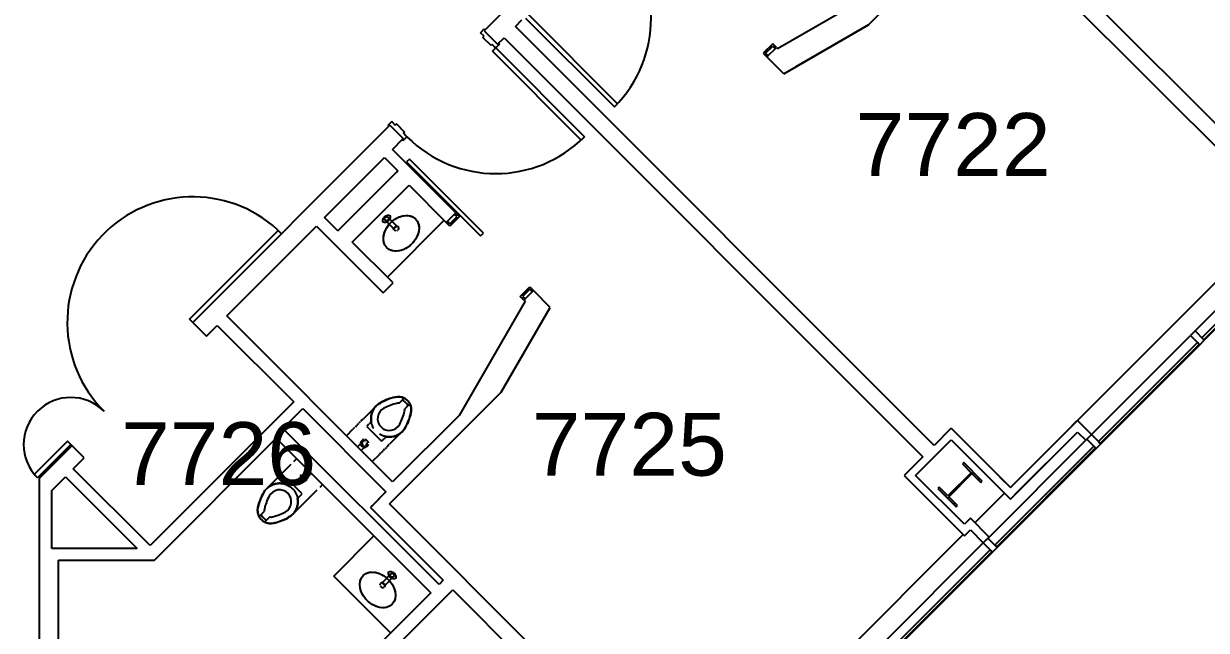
# Model space of a CAD drawing. Header units: inches. Extents: x -59 to 5673, y -29 to 4299.
# Drawn here: x 324.7 to 776.9, y 2870.3 to 3102.1 of the extents above; entities that cross this region are included whole.
import ezdxf

# ---------------------------------------------------------------- set-up
doc = ezdxf.new("R2010")
doc.units = ezdxf.units.IN
doc.header["$LTSCALE"] = 96
doc.header["$MEASUREMENT"] = 0
for name, color, linetype in [('A-ANNO-ROOM', 4, 'Continuous'), ('A-COLS', 5, 'Continuous'), ('A-DOOR', 2, 'Continuous'), ('A-FLOR-CASE', 3, 'Continuous'), ('A-FLOR-PFIX', 2, 'Continuous'), ('A-GLAZ', 2, 'Continuous'), ('A-WALL-FULL', 6, 'Continuous')]:
    doc.layers.add(name, color=color, linetype=linetype)
doc.layers.add('AE-108$0$A-WALL-PATT', color=8, linetype='Continuous', lineweight=9)
doc.styles.add('ARIAL', font='arial.ttf')
pattern_1 = [(0, (0, -1.105), (30.72, 7.68), [1.267, -21.773, 1.267, -21.773, -122.88]), (0, (0, -1.105), (30.72, 7.68), [-46.08, 1.267, -44.813, 1.267, -21.773, -53.76]), (0, (0, -1.105), (30.72, 7.68), [-115.2, 1.267, -14.093, 1.267, -37.133]), (120, (11.52, 2.735), (-22.011075, 22.7643), [1.267, -21.773, 1.267, -21.773, -122.88]), (120, (11.52, 2.735), (-22.011075, 22.7643), [-46.08, 1.267, -44.813, 1.267, -21.773, -53.76]), (120, (11.52, 2.735), (-22.011075, 22.7643), [-115.2, 1.267, -14.093, 1.267, -37.133]), (240, (15.36, 18.095), (-8.708925, -30.4443), [1.267, -21.773, 1.267, -21.773, -122.88]), (240, (15.36, 18.095), (-8.708925, -30.4443), [-46.08, 1.267, -44.813, 1.267, -21.773, -53.76]), (240, (15.36, 18.095), (-8.708925, -30.4443), [-115.2, 1.267, -14.093, 1.267, -37.133])]

msp = doc.modelspace()

# ---------------------------------------------------------------- hatches: boundary and pattern name
at = {"layer": 'AE-108$0$A-WALL-PATT', "lineweight": 9}
h = msp.add_hatch(dxfattribs=at)
h.set_pattern_fill('FP_1', color=256, style=0, pattern_type=2)
h.set_pattern_definition(pattern_1)
h.paths.add_polyline_path([(813.67, 3029.69), (814.11, 3030.13), (776.3, 3067.95), (775.86, 3067.5), (813.23, 3030.13)], flags=0)
h.paths.add_polyline_path([(762.16, 3081.2), (762.6, 3081.65), (723.18, 3121.07), (722.73, 3120.63), (762.07, 3081.29)], flags=0)
h.paths.add_polyline_path([(709.03, 3134.33), (709.48, 3134.77), (692.15, 3152.09), (691.71, 3151.65), (708.95, 3134.41)], flags=0)
h = msp.add_hatch(dxfattribs=at)
h.set_pattern_fill('FP_1', color=256, style=0, pattern_type=2)
h.set_pattern_definition(pattern_1)
h.paths.add_polyline_path([(668.91, 2936.16), (669.35, 2936.6), (668.91, 2937.04), (668.46, 2936.6)], flags=0)

# ---------------------------------------------------------------- linework, layer by layer
at = {"layer": 'A-COLS'}
for p, q in [((686.99, 2930.49), (678.11, 2921.61)), ((678.4, 2921.32), (687.28, 2930.2)), ((684.11, 2934.39), (683.6, 2933.88)), ((683.6, 2933.88), (686.99, 2930.49)), ((691.18, 2927.32), (684.11, 2934.39)), ((687.28, 2930.2), (690.67, 2926.81)), ((687.33, 2930.16), (687.84, 2930.67)), ((689.63, 2927.85), (690.14, 2928.36)), ((690.67, 2926.81), (691.18, 2927.32)), ((674.72, 2925), (674.21, 2924.49)), ((674.21, 2924.49), (681.28, 2917.42)), ((678.11, 2921.61), (674.72, 2925)), ((677.94, 2920.77), (678.44, 2921.27)), ((681.79, 2917.93), (678.4, 2921.32)), ((680.24, 2918.46), (680.75, 2918.97)), ((681.28, 2917.42), (681.79, 2917.93))]:
    msp.add_line(p, q, dxfattribs=at)
at = {"layer": 'A-DOOR'}
for p, q in [((516.61, 3104.19), (550.55, 3070.24)), ((551.79, 3071.48), (517.85, 3105.42)), ((499.38, 3098.62), (500.79, 3100.03)), ((499.38, 3098.62), (500.79, 3100.03)), ((500.75, 3097.25), (499.38, 3098.62)), ((500.75, 3097.25), (499.38, 3098.62)), ((500.79, 3100.03), (501.15, 3099.68)), ((500.79, 3100.03), (501.15, 3099.68)), ((501.15, 3099.68), (500.79, 3099.32)), ((500.79, 3099.32), (505.92, 3094.2)), ((500.31, 3096.81), (500.75, 3097.25)), ((500.31, 3096.81), (500.75, 3097.25)), ((503.4, 3093.72), (500.31, 3096.81)), ((503.4, 3093.72), (500.31, 3096.81)), ((503.84, 3094.15), (503.4, 3093.72)), ((503.84, 3094.15), (503.4, 3093.72)), ((504.79, 3093.2), (503.84, 3094.15)), ((503.84, 3094.15), (505.21, 3092.78)), ((505.21, 3092.78), (504.79, 3093.2)), ((505.21, 3092.78), (504.79, 3093.2)), ((506.63, 3094.2), (505.21, 3092.78)), ((506.63, 3094.2), (505.21, 3092.78)), ((505.85, 3094.26), (505.92, 3094.2)), ((505.92, 3094.2), (506.27, 3094.55)), ((506.27, 3094.55), (506.63, 3094.2)), ((506.27, 3094.55), (506.63, 3094.2)), ((611.1, 3094.37), (607.48, 3090.75)), ((608.36, 3090.75), (611.1, 3093.49)), ((612.51, 3092.96), (611.1, 3094.37)), ((611.1, 3093.49), (612.07, 3092.52)), ((612.07, 3092.52), (612.51, 3092.96)), ((503.97, 3091.55), (505.21, 3092.78)), ((537.92, 3057.6), (503.97, 3091.55)), ((505.21, 3092.78), (539.15, 3058.84)), ((607.48, 3090.75), (608.89, 3089.34)), ((609.33, 3089.78), (608.36, 3090.75)), ((608.89, 3089.34), (609.33, 3089.78)), ((550.55, 3070.24), (551.79, 3071.48)), ((465.44, 3064.68), (464.02, 3063.26)), ((464.02, 3063.26), (465.44, 3064.68)), ((464.02, 3063.26), (464.38, 3062.91)), ((464.38, 3062.91), (464.02, 3063.26)), ((464.38, 3062.91), (464.73, 3063.26)), ((464.73, 3063.26), (464.38, 3062.91)), ((464.73, 3063.26), (469.79, 3058.2)), ((464.73, 3063.26), (469.86, 3058.14)), ((466.81, 3063.31), (465.44, 3064.68)), ((465.44, 3064.68), (466.81, 3063.31)), ((467.25, 3063.75), (466.81, 3063.31)), ((466.81, 3063.31), (467.25, 3063.75)), ((470.34, 3060.65), (467.25, 3063.75)), ((467.25, 3063.75), (470.34, 3060.65)), ((469.86, 3058.14), (469.5, 3057.78)), ((469.5, 3057.78), (469.86, 3058.14)), ((469.5, 3057.78), (469.86, 3057.43)), ((469.86, 3057.43), (469.5, 3057.78)), ((469.79, 3058.2), (469.86, 3058.14)), ((469.86, 3058.14), (469.79, 3058.2)), ((469.86, 3057.43), (471.27, 3058.84)), ((471.27, 3058.84), (469.86, 3057.43)), ((469.9, 3060.21), (470.34, 3060.65)), ((470.34, 3060.65), (469.9, 3060.21)), ((470.85, 3059.26), (469.9, 3060.21)), ((469.9, 3060.21), (471.27, 3058.84)), ((471.27, 3058.84), (470.85, 3059.26)), ((470.85, 3059.26), (471.27, 3058.84)), ((539.15, 3058.84), (537.92, 3057.6)), ((472.18, 3050.33), (471.12, 3049.27)), ((471.12, 3049.27), (499.4, 3020.99)), ((500.46, 3022.05), (472.18, 3050.33)), ((489.48, 3029.32), (489.92, 3029.76)), ((489.92, 3029.76), (491.33, 3028.35)), ((486.3, 3026.14), (486.74, 3026.58)), ((487.71, 3024.72), (486.3, 3026.14)), ((486.74, 3026.58), (487.71, 3025.61)), ((491.33, 3028.35), (487.71, 3024.72)), ((487.71, 3025.61), (490.45, 3028.35)), ((490.45, 3028.35), (489.48, 3029.32)), ((388.14, 2989.15), (422.05, 3023.06)), ((389.38, 2987.91), (423.29, 3021.82)), ((423.29, 3021.82), (421.81, 3023.3)), ((499.4, 3020.99), (500.46, 3022.05)), ((514.58, 2997.85), (518.2, 3001.48)), ((514.58, 2997.85), (518.2, 3001.48)), ((518.2, 3000.59), (515.46, 2997.85)), ((518.2, 3001.48), (519.62, 3000.06)), ((519.18, 2999.62), (518.2, 3000.59)), ((519.62, 3000.06), (519.18, 2999.62)), ((515.99, 2996.44), (514.58, 2997.85)), ((515.46, 2997.85), (516.44, 2996.88)), ((516.44, 2996.88), (515.99, 2996.44)), ((389.38, 2987.91), (388.14, 2989.15)), ((341.47, 2942.48), (328.74, 2929.75)), ((342.71, 2941.24), (329.98, 2928.51)), ((342.71, 2941.24), (341.47, 2942.48)), ((329.98, 2928.51), (328.74, 2929.75))]:
    msp.add_line(p, q, dxfattribs=at)
for centre, radius, start, end in [((516.61, 3104.19), 48, 315, 45), ((505.21, 3092.78), 48, 225, 315), ((505.21, 3092.78), 48, 225, 315), ((389.38, 2987.91), 48, 47.4985, 225), ((342.71, 2941.24), 18, 45, 225)]:
    msp.add_arc(centre, radius, start, end, dxfattribs=at)
at = {"layer": 'A-FLOR-CASE'}
for p, q in [((485.5, 3026.93), (463.76, 3005.19)), ((443.28, 2891.02), (458.59, 2906.33)), ((465.02, 2869.28), (443.28, 2891.02))]:
    msp.add_line(p, q, dxfattribs=at)
at = {"layer": 'A-FLOR-PFIX'}
for p, q in [((466.3, 3023.65), (462.95, 3027.01)), ((463.51, 3024.1), (464.46, 3025.41)), ((464.01, 3028.07), (467.36, 3024.71)), ((464.46, 3025.41), (465.61, 3026.56)), ((465.61, 3026.56), (466.91, 3027.5)), ((466.91, 3027.5), (468.31, 3028.21)), ((468.31, 3028.21), (469.74, 3028.65)), ((469.74, 3028.65), (471.13, 3028.79)), ((471.13, 3028.79), (472.44, 3028.63)), ((472.44, 3028.63), (473.6, 3028.18)), ((473.6, 3028.18), (474.56, 3027.46)), ((474.56, 3027.46), (475.28, 3026.5)), ((475.25, 3026.56), (475.37, 3026.33)), ((475.28, 3026.5), (475.73, 3025.34)), ((475.73, 3025.34), (475.89, 3024.03)), ((462.23, 3019.88), (462.37, 3021.28)), ((462.37, 3021.28), (462.81, 3022.71)), ((462.81, 3022.71), (463.51, 3024.1)), ((466.16, 3023.76), (466.19, 3023.98)), ((466.27, 3023.38), (466.16, 3023.76)), ((466.19, 3023.98), (466.84, 3024.62)), ((466.61, 3023.04), (466.27, 3023.38)), ((467.36, 3024.71), (466.3, 3023.65)), ((467.16, 3022.9), (466.61, 3023.04)), ((466.84, 3024.62), (467.46, 3024.74)), ((467.46, 3024.74), (467.86, 3024.56)), ((467.86, 3024.56), (467.95, 3024.45)), ((475.31, 3021.21), (474.61, 3019.81)), ((475.75, 3022.64), (475.31, 3021.21)), ((475.89, 3024.03), (475.75, 3022.64)), ((462.39, 3018.58), (462.23, 3019.88)), ((462.84, 3017.42), (462.39, 3018.58)), ((463.56, 3016.46), (462.84, 3017.42)), ((464.52, 3015.74), (463.56, 3016.46)), ((471.2, 3016.41), (469.81, 3015.71)), ((472.51, 3017.36), (471.2, 3016.41)), ((473.66, 3018.51), (472.51, 3017.36)), ((474.61, 3019.81), (473.66, 3018.51)), ((464.68, 3015.65), (464.45, 3015.77)), ((465.68, 3015.29), (464.52, 3015.74)), ((466.98, 3015.13), (465.68, 3015.29)), ((468.38, 3015.27), (466.98, 3015.13)), ((469.81, 3015.71), (468.38, 3015.27)), ((461.06, 2957.24), (461.24, 2957.33)), ((461.24, 2957.33), (462.06, 2957.75)), ((462.06, 2957.75), (462.89, 2958.13)), ((462.89, 2958.13), (463.75, 2958.48)), ((463.75, 2958.48), (464.61, 2958.79)), ((464.61, 2958.79), (465.49, 2959.07)), ((465.49, 2959.07), (466.37, 2959.32)), ((466.37, 2959.32), (466.77, 2959.41)), ((466.77, 2959.41), (466.97, 2959.45)), ((466.97, 2959.45), (467.16, 2959.49)), ((467.16, 2959.49), (467.36, 2959.51)), ((467.36, 2959.51), (467.56, 2959.53)), ((467.56, 2959.53), (467.76, 2959.54)), ((467.76, 2959.54), (467.96, 2959.54)), ((467.96, 2959.54), (468.16, 2959.54)), ((468.16, 2959.54), (468.36, 2959.52)), ((468.27, 2957.02), (470.22, 2958.98)), ((468.36, 2959.52), (468.56, 2959.5)), ((468.56, 2959.5), (468.76, 2959.47)), ((468.76, 2959.47), (468.95, 2959.43)), ((468.95, 2959.43), (469.15, 2959.39)), ((469.15, 2959.39), (469.34, 2959.34)), ((469.34, 2959.34), (469.53, 2959.27)), ((469.53, 2959.27), (469.72, 2959.21)), ((469.72, 2959.21), (469.9, 2959.13)), ((469.9, 2959.13), (470.08, 2959.05)), ((470.08, 2959.05), (470.26, 2958.96)), ((470.26, 2958.96), (470.44, 2958.86)), ((470.44, 2958.86), (470.61, 2958.75)), ((470.61, 2958.75), (470.77, 2958.64)), ((470.77, 2958.64), (470.94, 2958.53)), ((470.94, 2958.53), (471.09, 2958.4)), ((471.09, 2958.4), (471.24, 2958.27)), ((471.24, 2958.27), (471.39, 2958.13)), ((471.39, 2958.13), (471.45, 2958.08)), ((471.45, 2958.08), (471.59, 2957.94)), ((471.59, 2957.94), (471.72, 2957.79)), ((471.72, 2957.79), (471.84, 2957.63)), ((471.84, 2957.63), (471.97, 2957.47)), ((471.97, 2957.47), (472.08, 2957.31)), ((472.08, 2957.31), (472.19, 2957.14)), ((454.73, 2951.26), (459.57, 2956.1)), ((457.68, 2952.64), (457.74, 2952.91)), ((457.74, 2952.91), (457.82, 2953.18)), ((457.82, 2953.18), (457.91, 2953.45)), ((457.91, 2953.45), (458, 2953.71)), ((458, 2953.71), (458.11, 2953.97)), ((458.11, 2953.97), (458.23, 2954.23)), ((458.23, 2954.23), (458.36, 2954.47)), ((458.36, 2954.47), (458.5, 2954.72)), ((458.5, 2954.72), (458.64, 2954.96)), ((458.64, 2954.96), (458.8, 2955.19)), ((458.8, 2955.19), (458.97, 2955.41)), ((458.97, 2955.41), (459.14, 2955.63)), ((459.14, 2955.63), (459.32, 2955.84)), ((459.32, 2955.84), (459.52, 2956.05)), ((459.52, 2956.05), (459.72, 2956.24)), ((459.72, 2956.24), (459.92, 2956.43)), ((459.92, 2956.43), (460.14, 2956.61)), ((460.14, 2956.61), (460.36, 2956.78)), ((460.36, 2956.78), (460.59, 2956.94)), ((460.59, 2956.94), (460.82, 2957.1)), ((460.82, 2957.1), (461.06, 2957.24)), ((472.34, 2956.86), (470.39, 2954.9)), ((472.19, 2957.14), (472.29, 2956.96)), ((472.29, 2956.96), (472.38, 2956.79)), ((472.38, 2956.79), (472.47, 2956.61)), ((472.47, 2956.61), (472.54, 2956.42)), ((472.54, 2956.42), (472.62, 2956.24)), ((472.78, 2953.4), (472.55, 2952.51)), ((472.62, 2956.24), (472.68, 2956.05)), ((472.68, 2956.05), (472.74, 2955.86)), ((472.74, 2955.86), (472.78, 2955.66)), ((472.78, 2955.66), (472.83, 2955.47)), ((472.8, 2953.48), (472.78, 2953.4)), ((472.84, 2953.68), (472.8, 2953.48)), ((472.83, 2955.47), (472.86, 2955.27)), ((472.87, 2953.87), (472.84, 2953.68)), ((472.86, 2955.27), (472.88, 2955.07)), ((472.89, 2954.07), (472.87, 2953.87)), ((472.88, 2955.07), (472.9, 2954.87)), ((472.9, 2954.27), (472.89, 2954.07)), ((472.9, 2954.87), (472.91, 2954.67)), ((472.91, 2954.47), (472.9, 2954.27)), ((472.91, 2954.67), (472.91, 2954.47)), ((451.55, 2948.08), (452.11, 2948.64)), ((452.25, 2948.79), (452.81, 2949.34)), ((452.96, 2949.49), (453.52, 2950.05)), ((453.67, 2950.2), (454.58, 2951.11)), ((456.7, 2948.99), (455.86, 2948.15)), ((457.63, 2949.92), (456.85, 2949.14)), ((457.52, 2951.25), (457.53, 2951.53)), ((457.52, 2950.97), (457.52, 2951.25)), ((457.53, 2950.69), (457.52, 2950.97)), ((457.53, 2951.53), (457.55, 2951.81)), ((457.56, 2950.42), (457.53, 2950.69)), ((457.55, 2951.81), (457.58, 2952.09)), ((457.59, 2950.14), (457.56, 2950.42)), ((457.58, 2952.09), (457.63, 2952.37)), ((457.64, 2949.86), (457.59, 2950.14)), ((457.63, 2952.37), (457.68, 2952.64)), ((457.7, 2949.59), (457.64, 2949.86)), ((457.76, 2949.32), (457.7, 2949.59)), ((457.84, 2949.05), (457.76, 2949.32)), ((457.93, 2948.78), (457.84, 2949.05)), ((458.03, 2948.52), (457.93, 2948.78)), ((458.14, 2948.26), (458.03, 2948.52)), ((458.26, 2948.01), (458.14, 2948.26)), ((470.89, 2948.23), (470.7, 2947.87)), ((471.29, 2949.06), (470.89, 2948.23)), ((471.66, 2949.9), (471.29, 2949.06)), ((471.99, 2950.76), (471.66, 2949.9)), ((472.29, 2951.63), (471.99, 2950.76)), ((472.55, 2952.51), (472.29, 2951.63)), ((448.11, 2944.64), (450.69, 2947.22)), ((450.84, 2947.37), (451.39, 2947.93)), ((455.86, 2948.15), (461.51, 2942.49)), ((458.39, 2947.76), (458.26, 2948.01)), ((458.53, 2947.52), (458.39, 2947.76)), ((458.61, 2947.41), (458.53, 2947.52)), ((461.06, 2945.07), (460.82, 2945.21)), ((461.3, 2944.93), (461.06, 2945.07)), ((461.55, 2944.81), (461.3, 2944.93)), ((461.81, 2944.7), (461.55, 2944.81)), ((462.07, 2944.59), (461.81, 2944.7)), ((462.33, 2944.5), (462.07, 2944.59)), ((462.6, 2944.42), (462.33, 2944.5)), ((462.51, 2943.48), (463.29, 2944.26)), ((462.87, 2944.35), (462.6, 2944.42)), ((463.15, 2944.29), (462.87, 2944.35)), ((463.42, 2944.24), (463.15, 2944.29)), ((463.7, 2944.2), (463.42, 2944.24)), ((463.98, 2944.17), (463.7, 2944.2)), ((464.26, 2944.16), (463.98, 2944.17)), ((464.54, 2944.15), (464.26, 2944.16)), ((464.82, 2944.16), (464.54, 2944.15)), ((469.47, 2946.2), (464.63, 2941.36)), ((465.1, 2944.18), (464.82, 2944.16)), ((465.38, 2944.2), (465.1, 2944.18)), ((465.65, 2944.24), (465.38, 2944.2)), ((465.93, 2944.29), (465.65, 2944.24)), ((466.2, 2944.36), (465.93, 2944.29)), ((466.47, 2944.43), (466.2, 2944.36)), ((466.74, 2944.51), (466.47, 2944.43)), ((467, 2944.61), (466.74, 2944.51)), ((467.26, 2944.71), (467, 2944.61)), ((467.52, 2944.83), (467.26, 2944.71)), ((467.77, 2944.95), (467.52, 2944.83)), ((468.01, 2945.09), (467.77, 2944.95)), ((468.25, 2945.23), (468.01, 2945.09)), ((468.49, 2945.38), (468.25, 2945.23)), ((468.71, 2945.55), (468.49, 2945.38)), ((468.94, 2945.72), (468.71, 2945.55)), ((469.15, 2945.9), (468.94, 2945.72)), ((469.36, 2946.09), (469.15, 2945.9)), ((469.55, 2946.29), (469.36, 2946.09)), ((469.74, 2946.49), (469.55, 2946.29)), ((469.93, 2946.71), (469.74, 2946.49)), ((470.1, 2946.93), (469.93, 2946.71)), ((470.26, 2947.15), (470.1, 2946.93)), ((470.42, 2947.39), (470.26, 2947.15)), ((470.57, 2947.62), (470.42, 2947.39)), ((470.7, 2947.87), (470.57, 2947.62)), ((452.36, 2940.4), (453.53, 2941.58)), ((453.77, 2938.99), (454.94, 2940.16)), ((461.51, 2942.49), (462.36, 2943.33)), ((462.71, 2939.44), (462.15, 2938.88)), ((463.42, 2940.15), (462.86, 2939.59)), ((464.48, 2941.21), (463.56, 2940.3)), ((428, 2934.79), (429.06, 2935.85)), ((460.59, 2937.32), (458.01, 2934.75)), ((461.29, 2938.03), (460.74, 2937.47)), ((462, 2938.73), (461.44, 2938.18)), ((417.61, 2924.39), (426.95, 2933.73)), ((433.31, 2931.61), (432.24, 2930.54)), ((434.72, 2930.19), (433.65, 2929.13)), ((419.06, 2925.51), (419.31, 2925.64)), ((419.31, 2925.64), (419.56, 2925.77)), ((419.56, 2925.77), (419.81, 2925.88)), ((419.81, 2925.88), (420.07, 2925.99)), ((420.07, 2925.99), (420.34, 2926.08)), ((420.34, 2926.08), (420.61, 2926.17)), ((420.61, 2926.17), (420.88, 2926.24)), ((420.88, 2926.24), (421.15, 2926.3)), ((421.15, 2926.3), (421.42, 2926.35)), ((421.42, 2926.35), (421.7, 2926.39)), ((421.7, 2926.39), (421.98, 2926.42)), ((421.98, 2926.42), (422.26, 2926.44)), ((422.26, 2926.44), (422.54, 2926.44)), ((422.54, 2926.44), (422.82, 2926.44)), ((422.82, 2926.44), (423.1, 2926.42)), ((423.1, 2926.42), (423.38, 2926.4)), ((423.38, 2926.4), (423.65, 2926.36)), ((423.65, 2926.36), (423.93, 2926.31)), ((425.56, 2928.11), (423.79, 2926.33)), ((423.93, 2926.31), (424.2, 2926.25)), ((424.2, 2926.25), (424.47, 2926.18)), ((424.47, 2926.18), (424.74, 2926.09)), ((424.74, 2926.09), (425.01, 2926)), ((425.01, 2926), (425.27, 2925.9)), ((425.27, 2925.9), (425.52, 2925.78)), ((425.52, 2925.78), (425.77, 2925.66)), ((431.22, 2922.45), (425.56, 2928.11)), ((425.77, 2925.66), (426.02, 2925.53)), ((438.96, 2925.95), (437.9, 2924.89)), ((415.42, 2920.69), (415.79, 2921.54)), ((415.79, 2921.54), (416.19, 2922.36)), ((416.19, 2922.36), (416.38, 2922.73)), ((416.38, 2922.73), (416.51, 2922.97)), ((416.51, 2922.97), (416.66, 2923.21)), ((416.66, 2923.21), (416.81, 2923.44)), ((416.81, 2923.44), (416.98, 2923.67)), ((416.98, 2923.67), (417.15, 2923.89)), ((417.15, 2923.89), (417.33, 2924.1)), ((417.33, 2924.1), (417.52, 2924.31)), ((417.52, 2924.31), (417.72, 2924.5)), ((417.72, 2924.5), (417.93, 2924.69)), ((417.93, 2924.69), (418.14, 2924.87)), ((418.14, 2924.87), (418.36, 2925.05)), ((418.36, 2925.05), (418.59, 2925.21)), ((418.59, 2925.21), (418.82, 2925.36)), ((418.82, 2925.36), (419.06, 2925.51)), ((426.02, 2925.53), (426.26, 2925.38)), ((426.26, 2925.38), (426.49, 2925.23)), ((426.49, 2925.23), (426.72, 2925.07)), ((426.72, 2925.07), (426.94, 2924.9)), ((426.94, 2924.9), (427.16, 2924.72)), ((427.16, 2924.72), (427.37, 2924.53)), ((427.37, 2924.53), (427.51, 2924.39)), ((436.84, 2923.83), (427.51, 2914.49)), ((427.56, 2924.34), (427.7, 2924.19)), ((427.7, 2924.19), (427.89, 2923.98)), ((427.89, 2923.98), (428.06, 2923.77)), ((428.06, 2923.77), (428.23, 2923.54)), ((428.23, 2923.54), (428.39, 2923.31)), ((428.39, 2923.31), (428.54, 2923.07)), ((428.54, 2923.07), (428.68, 2922.83)), ((428.68, 2922.83), (428.81, 2922.59)), ((428.81, 2922.59), (428.93, 2922.33)), ((428.93, 2922.33), (429.04, 2922.08)), ((429.04, 2922.08), (429.14, 2921.81)), ((429.14, 2921.81), (429.23, 2921.55)), ((429.23, 2921.55), (429.31, 2921.28)), ((429.31, 2921.28), (429.38, 2921.01)), ((429.45, 2920.68), (431.22, 2922.45)), ((414.19, 2916.52), (414.21, 2916.72)), ((414.21, 2916.72), (414.24, 2916.92)), ((414.24, 2916.92), (414.28, 2917.12)), ((414.28, 2917.12), (414.3, 2917.19)), ((414.3, 2917.19), (414.53, 2918.08)), ((414.53, 2918.08), (414.79, 2918.97)), ((414.79, 2918.97), (415.09, 2919.84)), ((415.09, 2919.84), (415.42, 2920.69)), ((428.96, 2916.62), (428.85, 2916.37)), ((429.07, 2916.88), (428.96, 2916.62)), ((429.17, 2917.14), (429.07, 2916.88)), ((429.26, 2917.41), (429.17, 2917.14)), ((429.33, 2917.68), (429.26, 2917.41)), ((429.4, 2917.95), (429.33, 2917.68)), ((429.38, 2921.01), (429.44, 2920.73)), ((429.45, 2918.23), (429.4, 2917.95)), ((429.44, 2920.73), (429.48, 2920.46)), ((429.49, 2918.5), (429.45, 2918.23)), ((429.48, 2920.46), (429.52, 2920.18)), ((429.53, 2918.78), (429.49, 2918.5)), ((429.52, 2920.18), (429.54, 2919.9)), ((429.55, 2919.06), (429.53, 2918.78)), ((429.54, 2919.9), (429.56, 2919.62)), ((429.56, 2919.34), (429.55, 2919.06)), ((429.56, 2919.62), (429.56, 2919.34)), ((414.17, 2916.32), (414.19, 2916.52)), ((414.17, 2916.12), (414.17, 2916.32)), ((414.17, 2915.92), (414.17, 2916.12)), ((414.18, 2915.72), (414.17, 2915.92)), ((414.19, 2915.52), (414.18, 2915.72)), ((414.22, 2915.33), (414.19, 2915.52)), ((414.25, 2915.13), (414.22, 2915.33)), ((414.29, 2914.93), (414.25, 2915.13)), ((414.34, 2914.74), (414.29, 2914.93)), ((414.4, 2914.55), (414.34, 2914.74)), ((414.46, 2914.36), (414.4, 2914.55)), ((414.53, 2914.17), (414.46, 2914.36)), ((414.61, 2913.99), (414.53, 2914.17)), ((414.7, 2913.81), (414.61, 2913.99)), ((414.79, 2913.63), (414.7, 2913.81)), ((414.73, 2913.74), (416.69, 2915.7)), ((414.89, 2913.46), (414.79, 2913.63)), ((415, 2913.29), (414.89, 2913.46)), ((415.11, 2913.12), (415, 2913.29)), ((415.23, 2912.96), (415.11, 2913.12)), ((415.36, 2912.81), (415.23, 2912.96)), ((415.49, 2912.66), (415.36, 2912.81)), ((415.63, 2912.52), (415.49, 2912.66)), ((415.69, 2912.46), (415.63, 2912.52)), ((415.83, 2912.32), (415.69, 2912.46)), ((415.98, 2912.19), (415.83, 2912.32)), ((416.14, 2912.07), (415.98, 2912.19)), ((416.3, 2911.95), (416.14, 2912.07)), ((418.81, 2913.58), (416.85, 2911.62)), ((423.33, 2912.12), (422.47, 2911.8)), ((424.18, 2912.46), (423.33, 2912.12)), ((425.02, 2912.85), (424.18, 2912.46)), ((425.84, 2913.26), (425.02, 2912.85)), ((426.01, 2913.36), (425.84, 2913.26)), ((426.25, 2913.5), (426.01, 2913.36)), ((426.49, 2913.65), (426.25, 2913.5)), ((426.72, 2913.81), (426.49, 2913.65)), ((426.94, 2913.98), (426.72, 2913.81)), ((427.15, 2914.16), (426.94, 2913.98)), ((427.36, 2914.35), (427.15, 2914.16)), ((427.56, 2914.55), (427.36, 2914.35)), ((427.75, 2914.75), (427.56, 2914.55)), ((427.94, 2914.96), (427.75, 2914.75)), ((428.11, 2915.18), (427.94, 2914.96)), ((428.28, 2915.41), (428.11, 2915.18)), ((428.43, 2915.64), (428.28, 2915.41)), ((428.58, 2915.88), (428.43, 2915.64)), ((428.72, 2916.12), (428.58, 2915.88)), ((428.85, 2916.37), (428.72, 2916.12)), ((416.47, 2911.84), (416.3, 2911.95)), ((416.64, 2911.74), (416.47, 2911.84)), ((416.81, 2911.64), (416.64, 2911.74)), ((416.99, 2911.55), (416.81, 2911.64)), ((417.17, 2911.46), (416.99, 2911.55)), ((417.36, 2911.39), (417.17, 2911.46)), ((417.55, 2911.32), (417.36, 2911.39)), ((417.74, 2911.26), (417.55, 2911.32)), ((417.93, 2911.21), (417.74, 2911.26)), ((418.12, 2911.16), (417.93, 2911.21)), ((418.32, 2911.12), (418.12, 2911.16)), ((418.52, 2911.09), (418.32, 2911.12)), ((418.72, 2911.07), (418.52, 2911.09)), ((418.92, 2911.06), (418.72, 2911.07)), ((419.12, 2911.05), (418.92, 2911.06)), ((419.32, 2911.05), (419.12, 2911.05)), ((419.52, 2911.06), (419.32, 2911.05)), ((419.72, 2911.08), (419.52, 2911.06)), ((419.91, 2911.11), (419.72, 2911.08)), ((420.11, 2911.14), (419.91, 2911.11)), ((420.31, 2911.18), (420.11, 2911.14)), ((420.7, 2911.28), (420.31, 2911.18)), ((421.59, 2911.52), (420.7, 2911.28)), ((422.47, 2911.8), (421.59, 2911.52)), ((453.38, 2889.1), (453.82, 2890.26)), ((453.74, 2890.09), (453.86, 2890.32)), ((453.82, 2890.26), (454.54, 2891.22)), ((454.54, 2891.22), (455.51, 2891.94)), ((455.51, 2891.94), (456.66, 2892.39)), ((456.66, 2892.39), (457.97, 2892.55)), ((457.97, 2892.55), (459.37, 2892.4)), ((459.37, 2892.4), (460.8, 2891.97)), ((460.8, 2891.97), (462.19, 2891.26)), ((461.74, 2888.47), (465.1, 2891.83)), ((462.19, 2891.26), (463.49, 2890.31)), ((466.16, 2890.77), (462.8, 2887.41)), ((463.49, 2890.31), (464.64, 2889.16)), ((453.22, 2887.79), (453.38, 2889.1)), ((453.36, 2886.39), (453.22, 2887.79)), ((453.79, 2884.97), (453.36, 2886.39)), ((454.5, 2883.57), (453.79, 2884.97)), ((460.99, 2887.62), (461.13, 2888.16)), ((461.13, 2888.16), (461.47, 2888.5)), ((461.47, 2888.5), (461.85, 2888.62)), ((462.8, 2887.41), (461.74, 2888.47)), ((461.85, 2888.62), (462.06, 2888.59)), ((462.06, 2888.59), (462.71, 2887.94)), ((462.65, 2886.92), (462.53, 2886.82)), ((462.83, 2887.32), (462.65, 2886.92)), ((462.71, 2887.94), (462.83, 2887.32)), ((464.64, 2889.16), (465.59, 2887.86)), ((465.59, 2887.86), (466.3, 2886.47)), ((466.3, 2886.47), (466.73, 2885.04)), ((466.73, 2885.04), (466.87, 2883.64)), ((455.45, 2882.27), (454.5, 2883.57)), ((456.6, 2881.12), (455.45, 2882.27)), ((457.9, 2880.17), (456.6, 2881.12)), ((466.27, 2881.18), (465.55, 2880.22)), ((466.72, 2882.34), (466.27, 2881.18)), ((466.87, 2883.64), (466.72, 2882.34)), ((459.3, 2879.46), (457.9, 2880.17)), ((460.72, 2879.03), (459.3, 2879.46)), ((462.12, 2878.89), (460.72, 2879.03)), ((463.43, 2879.05), (462.12, 2878.89)), ((464.59, 2879.5), (463.43, 2879.05)), ((464.65, 2879.53), (464.42, 2879.41)), ((465.55, 2880.22), (464.59, 2879.5))]:
    msp.add_line(p, q, dxfattribs=at)
for centre in [(463.48, 3027.54), (465.63, 2891.3)]:
    msp.add_circle(centre, 0.75, dxfattribs=at)
for centre, radius, start, end in [((467.11, 3023.9), 1, 287.4389, 305.9999), ((467.11, 3023.9), 1, 316.4853, 27), ((464.52, 2951.15), 7, 117.9647, 190.1501), ((472.02, 2937.02), 23, 103.1995, 117.9647), ((467.91, 2954.54), 5, 62.4576, 103.1995), ((467.91, 2954.54), 5, 84.4426, 88.6497), ((467.91, 2954.54), 5, 69.4372, 75.0381), ((467.91, 2954.54), 4, 45, 67.2225), ((467.91, 2954.54), 5, 45, 62.5685), ((467.91, 2954.54), 4, 22.7775, 45), ((467.91, 2954.54), 5, 27.4315, 45), ((464.52, 2951.15), 7, 162.59, 168.9346), ((464.52, 2951.15), 7, 147.7122, 153.6438), ((464.52, 2951.15), 7, 133.2555, 137.7864), ((464.52, 2951.15), 4.5, 117.9647, 225), ((461.34, 2956.46), 0.5, 135, 155), ((472.02, 2937.02), 20.5, 103.1995, 117.9647), ((467.91, 2954.54), 2.5, 81.8699, 103.1995), ((450.39, 2958.65), 20.5, 332.0353, 346.8005), ((467.91, 2954.54), 2.5, 346.8005, 8.1301), ((450.39, 2958.65), 23, 332.0353, 346.8005), ((467.91, 2954.54), 5, 346.8005, 27.5424), ((467.91, 2954.54), 5, 14.9619, 20.5628), ((467.91, 2954.54), 5, 1.3503, 5.5574), ((464.52, 2951.15), 7, 177.7688, 184.0365), ((464.52, 2951.15), 4.5, 225, 332.0353), ((464.52, 2951.15), 7, 259.8499, 332.0353), ((464.52, 2951.15), 7, 265.9635, 272.5291), ((464.52, 2951.15), 7, 281.0654, 287.41), ((464.52, 2951.15), 7, 296.3562, 302.2878), ((464.52, 2951.15), 7, 312.2136, 316.7445), ((455.03, 2941.66), 1.5, 135, 315), ((455.03, 2941.66), 1.5, 99.2986, 135), ((455.03, 2941.66), 0.996, 135, 22.3114), ((455.03, 2941.66), 0.996, 67.6886, 135), ((455.03, 2941.66), 1.5, 4.9625, 85.0375), ((455.03, 2941.66), 1.5, 315, 350.3367), ((432.05, 2928.94), 1.5, 17.1161, 72.8839), ((422.56, 2919.44), 7, 79.8499, 152.0353), ((422.56, 2919.44), 7, 116.3562, 122.2878), ((422.56, 2919.44), 7, 101.0654, 107.41), ((422.56, 2919.44), 7, 85.9635, 92.5291), ((432.05, 2928.94), 1.5, 143.8278, 306.2655), ((432.05, 2928.93), 0.996, 148.5174, 301.5753), ((436.69, 2911.94), 23, 152.0353, 166.8005), ((436.69, 2911.94), 20.5, 152.0353, 166.8005), ((422.56, 2919.44), 7, 132.2136, 136.7445), ((422.56, 2919.44), 4.5, 45, 152.0353), ((422.56, 2919.44), 4.5, 297.9647, 45), ((419.17, 2916.05), 5, 166.8005, 207.5424), ((419.17, 2916.05), 2.5, 166.8005, 188.1301), ((422.56, 2919.44), 7, 297.9647, 10.1501), ((422.56, 2919.44), 7, 342.59, 348.9346), ((422.56, 2919.44), 7, 357.4709, 4.0365), ((419.17, 2916.05), 5, 181.3503, 185.5574), ((419.17, 2916.05), 5, 194.9619, 200.5628), ((419.17, 2916.05), 5, 207.4315, 225), ((419.17, 2916.05), 4, 202.7775, 225), ((419.17, 2916.05), 5, 225, 242.5685), ((419.17, 2916.05), 4, 225, 247.2225), ((419.17, 2916.05), 2.5, 261.8699, 283.1995), ((415.06, 2933.58), 20.5, 283.1995, 297.9647), ((415.06, 2933.58), 23, 283.1995, 297.9647), ((425.74, 2914.14), 0.5, 315, 335), ((422.56, 2919.44), 7, 313.2555, 317.7864), ((422.56, 2919.44), 7, 327.7122, 333.6438), ((419.17, 2916.05), 5, 242.4576, 283.1995), ((419.17, 2916.05), 5, 249.4372, 255.0381), ((419.17, 2916.05), 5, 264.4426, 268.6497), ((461.99, 2887.66), 1, 197.4389, 215.9999), ((461.99, 2887.66), 1, 226.4853, 297)]:
    msp.add_arc(centre, radius, start, end, dxfattribs=at)
for centre, major_axis in [((463.44, 3027.52), (-1.24, -1.24)), ((465.61, 2891.34), (-1.24, 1.24))]:
    msp.add_ellipse(centre, major_axis=major_axis, ratio=0.571429, dxfattribs=at)
for points, knots in [([(464.13, 3024.99), (464.21, 3025.1), (464.41, 3025.35), (464.62, 3025.59), (464.76, 3025.73)], [1.4001113, 1.4001113, 1.4001113, 1.4001113, 1.4499658, 1.523624, 1.523624, 1.523624, 1.523624]), ([(465.28, 3026.26), (465.43, 3026.39), (465.67, 3026.61), (465.92, 3026.81), (466.03, 3026.89)], [1.6179686, 1.6179686, 1.6179686, 1.6179686, 1.6916268, 1.7414813, 1.7414813, 1.7414813, 1.7414813]), ([(466.61, 3027.31), (466.82, 3027.45), (467.11, 3027.63), (467.4, 3027.78), (467.47, 3027.82)], [1.8333632, 1.8333632, 1.8333632, 1.8333632, 1.9332878, 1.963065, 1.963065, 1.963065, 1.963065]), ([(468.04, 3028.1), (468.33, 3028.22), (468.66, 3028.35), (468.98, 3028.45), (469.01, 3028.46)], [2.0479389, 2.0479389, 2.0479389, 2.0479389, 2.1749488, 2.1886374, 2.1886374, 2.1886374, 2.1886374]), ([(469.53, 3028.59), (469.88, 3028.68), (470.23, 3028.73), (470.57, 3028.76), (470.57, 3028.76)], [2.2632696, 2.2632696, 2.2632696, 2.2632696, 2.4166097, 2.4167919, 2.4167919, 2.4167919, 2.4167919]), ([(470.99, 3028.78), (471.38, 3028.79), (471.82, 3028.74), (472.26, 3028.67), (472.33, 3028.66)], [2.480488, 2.480488, 2.480488, 2.480488, 2.6582707, 2.6927937, 2.6927937, 2.6927937, 2.6927937]), ([(472.36, 3028.64), (472.76, 3028.56), (473.18, 3028.43), (473.52, 3028.22), (473.55, 3028.2)], [2.6999308, 2.6999308, 2.6999308, 2.6999308, 2.8999317, 2.9171932, 2.9171932, 2.9171932, 2.9171932]), ([(475.31, 3026.45), (475.32, 3026.42), (475.51, 3026.06), (475.66, 3025.66), (475.75, 3025.26)], [3.3659921, 3.3659921, 3.3659921, 3.3659921, 3.3832536, 3.5832545, 3.5832545, 3.5832545, 3.5832545]), ([(475.75, 3025.22), (475.77, 3025.15), (475.85, 3024.73), (475.89, 3024.28), (475.88, 3023.89)], [3.5903916, 3.5903916, 3.5903916, 3.5903916, 3.6249146, 3.8026973, 3.8026973, 3.8026973, 3.8026973]), ([(462.26, 3020.45), (462.26, 3020.45), (462.29, 3020.79), (462.34, 3021.14), (462.42, 3021.49)], [0.7248008, 0.7248008, 0.7248008, 0.7248008, 0.7249829, 0.878323, 0.878323, 0.878323, 0.878323]), ([(462.56, 3022.01), (462.57, 3022.04), (462.67, 3022.36), (462.79, 3022.68), (462.92, 3022.97)], [0.9529552, 0.9529552, 0.9529552, 0.9529552, 0.9666439, 1.0936537, 1.0936537, 1.0936537, 1.0936537]), ([(463.2, 3023.55), (463.24, 3023.62), (463.39, 3023.91), (463.57, 3024.19), (463.71, 3024.41)], [1.1785276, 1.1785276, 1.1785276, 1.1785276, 1.2083049, 1.3082295, 1.3082295, 1.3082295, 1.3082295]), ([(475.56, 3021.91), (475.55, 3021.88), (475.45, 3021.56), (475.32, 3021.23), (475.2, 3020.94)], [4.0945479, 4.0945479, 4.0945479, 4.0945479, 4.1082365, 4.2352464, 4.2352464, 4.2352464, 4.2352464]), ([(475.86, 3023.47), (475.86, 3023.47), (475.83, 3023.13), (475.78, 3022.78), (475.7, 3022.43)], [3.8663935, 3.8663935, 3.8663935, 3.8663935, 3.8665756, 4.0199157, 4.0199157, 4.0199157, 4.0199157]), ([(462.36, 3018.7), (462.35, 3018.77), (462.27, 3019.19), (462.23, 3019.64), (462.24, 3020.03)], [0.448799, 0.448799, 0.448799, 0.448799, 0.4833219, 0.6611047, 0.6611047, 0.6611047, 0.6611047]), ([(462.81, 3017.46), (462.8, 3017.49), (462.61, 3017.86), (462.46, 3018.26), (462.37, 3018.66)], [0.2243995, 0.2243995, 0.2243995, 0.2243995, 0.241661, 0.4416618, 0.4416618, 0.4416618, 0.4416618]), ([(471.51, 3016.61), (471.29, 3016.47), (471.01, 3016.29), (470.72, 3016.13), (470.65, 3016.1)], [4.9749558, 4.9749558, 4.9749558, 4.9749558, 5.0748804, 5.1046577, 5.1046577, 5.1046577, 5.1046577]), ([(472.83, 3017.66), (472.69, 3017.52), (472.45, 3017.31), (472.2, 3017.11), (472.09, 3017.03)], [4.7595613, 4.7595613, 4.7595613, 4.7595613, 4.8332195, 4.883074, 4.883074, 4.883074, 4.883074]), ([(473.99, 3018.93), (473.91, 3018.82), (473.71, 3018.57), (473.49, 3018.33), (473.36, 3018.18)], [4.541704, 4.541704, 4.541704, 4.541704, 4.5915585, 4.6652167, 4.6652167, 4.6652167, 4.6652167]), ([(474.92, 3020.37), (474.88, 3020.3), (474.73, 3020.01), (474.55, 3019.72), (474.41, 3019.51)], [4.3201203, 4.3201203, 4.3201203, 4.3201203, 4.3498975, 4.4498221, 4.4498221, 4.4498221, 4.4498221]), ([(465.76, 3015.27), (465.36, 3015.36), (464.94, 3015.49), (464.6, 3015.7), (464.57, 3015.72)], [5.8415235, 5.8415235, 5.8415235, 5.8415235, 6.0415243, 6.0587858, 6.0587858, 6.0587858, 6.0587858]), ([(467.13, 3015.14), (466.74, 3015.13), (466.3, 3015.18), (465.86, 3015.24), (465.79, 3015.26)], [5.6220806, 5.6220806, 5.6220806, 5.6220806, 5.7998634, 5.8343864, 5.8343864, 5.8343864, 5.8343864]), ([(468.59, 3015.32), (468.24, 3015.24), (467.89, 3015.18), (467.55, 3015.16), (467.55, 3015.16)], [5.4048623, 5.4048623, 5.4048623, 5.4048623, 5.5582024, 5.5583845, 5.5583845, 5.5583845, 5.5583845]), ([(470.07, 3015.82), (469.78, 3015.69), (469.46, 3015.57), (469.14, 3015.47), (469.11, 3015.46)], [5.1895316, 5.1895316, 5.1895316, 5.1895316, 5.3165414, 5.3302301, 5.3302301, 5.3302301, 5.3302301]), ([(453.36, 2889.02), (453.45, 2889.42), (453.57, 2889.84), (453.79, 2890.18), (453.81, 2890.21)], [5.8415235, 5.8415235, 5.8415235, 5.8415235, 6.0415243, 6.0587858, 6.0587858, 6.0587858, 6.0587858]), ([(455.55, 2891.96), (455.58, 2891.98), (455.95, 2892.17), (456.35, 2892.31), (456.74, 2892.4)], [0.2243995, 0.2243995, 0.2243995, 0.2243995, 0.241661, 0.4416618, 0.4416618, 0.4416618, 0.4416618]), ([(456.79, 2892.41), (456.85, 2892.43), (457.28, 2892.51), (457.73, 2892.55), (458.12, 2892.54)], [0.448799, 0.448799, 0.448799, 0.448799, 0.4833219, 0.6611047, 0.6611047, 0.6611047, 0.6611047]), ([(458.54, 2892.52), (458.54, 2892.52), (458.88, 2892.49), (459.23, 2892.44), (459.58, 2892.35)], [0.7248008, 0.7248008, 0.7248008, 0.7248008, 0.7249829, 0.878323, 0.878323, 0.878323, 0.878323]), ([(460.09, 2892.22), (460.12, 2892.21), (460.45, 2892.11), (460.77, 2891.98), (461.06, 2891.86)], [0.9529552, 0.9529552, 0.9529552, 0.9529552, 0.9666439, 1.0936537, 1.0936537, 1.0936537, 1.0936537]), ([(461.64, 2891.58), (461.71, 2891.54), (462, 2891.38), (462.28, 2891.21), (462.5, 2891.07)], [1.1785276, 1.1785276, 1.1785276, 1.1785276, 1.2083049, 1.3082295, 1.3082295, 1.3082295, 1.3082295]), ([(463.08, 2890.65), (463.18, 2890.57), (463.44, 2890.37), (463.68, 2890.15), (463.82, 2890.02)], [1.4001113, 1.4001113, 1.4001113, 1.4001113, 1.4499658, 1.523624, 1.523624, 1.523624, 1.523624]), ([(464.35, 2889.49), (464.48, 2889.35), (464.7, 2889.11), (464.9, 2888.85), (464.98, 2888.75)], [1.6179686, 1.6179686, 1.6179686, 1.6179686, 1.6916268, 1.7414813, 1.7414813, 1.7414813, 1.7414813]), ([(453.22, 2887.65), (453.22, 2888.04), (453.26, 2888.48), (453.33, 2888.91), (453.34, 2888.98)], [5.6220806, 5.6220806, 5.6220806, 5.6220806, 5.7998634, 5.8343864, 5.8343864, 5.8343864, 5.8343864]), ([(453.41, 2886.18), (453.33, 2886.54), (453.27, 2886.89), (453.25, 2887.23), (453.25, 2887.23)], [5.4048623, 5.4048623, 5.4048623, 5.4048623, 5.5582024, 5.5583845, 5.5583845, 5.5583845, 5.5583845]), ([(453.91, 2884.7), (453.78, 2884.99), (453.66, 2885.32), (453.56, 2885.64), (453.55, 2885.67)], [5.1895316, 5.1895316, 5.1895316, 5.1895316, 5.3165414, 5.3302301, 5.3302301, 5.3302301, 5.3302301]), ([(465.4, 2888.17), (465.54, 2887.95), (465.71, 2887.67), (465.87, 2887.38), (465.91, 2887.31)], [1.8333632, 1.8333632, 1.8333632, 1.8333632, 1.9332878, 1.963065, 1.963065, 1.963065, 1.963065]), ([(466.18, 2886.73), (466.31, 2886.44), (466.43, 2886.12), (466.54, 2885.8), (466.54, 2885.76)], [2.0479389, 2.0479389, 2.0479389, 2.0479389, 2.1749488, 2.1886374, 2.1886374, 2.1886374, 2.1886374]), ([(466.68, 2885.25), (466.76, 2884.9), (466.82, 2884.55), (466.85, 2884.21), (466.85, 2884.21)], [2.2632696, 2.2632696, 2.2632696, 2.2632696, 2.4166097, 2.4167919, 2.4167919, 2.4167919, 2.4167919]), ([(454.7, 2883.27), (454.55, 2883.48), (454.38, 2883.77), (454.22, 2884.06), (454.19, 2884.13)], [4.9749558, 4.9749558, 4.9749558, 4.9749558, 5.0748804, 5.1046577, 5.1046577, 5.1046577, 5.1046577]), ([(455.74, 2881.94), (455.61, 2882.08), (455.4, 2882.33), (455.19, 2882.58), (455.11, 2882.68)], [4.7595613, 4.7595613, 4.7595613, 4.7595613, 4.8332195, 4.883074, 4.883074, 4.883074, 4.883074]), ([(457.01, 2880.79), (456.91, 2880.87), (456.66, 2881.07), (456.41, 2881.28), (456.27, 2881.42)], [4.541704, 4.541704, 4.541704, 4.541704, 4.5915585, 4.6652167, 4.6652167, 4.6652167, 4.6652167]), ([(466.73, 2882.41), (466.64, 2882.02), (466.52, 2881.6), (466.3, 2881.25), (466.29, 2881.23)], [2.6999308, 2.6999308, 2.6999308, 2.6999308, 2.8999317, 2.9171932, 2.9171932, 2.9171932, 2.9171932]), ([(466.87, 2883.79), (466.88, 2883.4), (466.83, 2882.96), (466.76, 2882.52), (466.75, 2882.45)], [2.480488, 2.480488, 2.480488, 2.480488, 2.6582707, 2.6927937, 2.6927937, 2.6927937, 2.6927937]), ([(458.45, 2879.86), (458.39, 2879.89), (458.1, 2880.05), (457.81, 2880.22), (457.6, 2880.37)], [4.3201203, 4.3201203, 4.3201203, 4.3201203, 4.3498975, 4.4498221, 4.4498221, 4.4498221, 4.4498221]), ([(460, 2879.22), (459.97, 2879.23), (459.64, 2879.33), (459.32, 2879.45), (459.03, 2879.58)], [4.0945479, 4.0945479, 4.0945479, 4.0945479, 4.1082365, 4.2352464, 4.2352464, 4.2352464, 4.2352464]), ([(461.56, 2878.92), (461.56, 2878.92), (461.21, 2878.95), (460.86, 2879), (460.51, 2879.08)], [3.8663935, 3.8663935, 3.8663935, 3.8663935, 3.8665756, 4.0199157, 4.0199157, 4.0199157, 4.0199157]), ([(463.31, 2879.02), (463.24, 2879.01), (462.81, 2878.92), (462.37, 2878.89), (461.98, 2878.9)], [3.5903916, 3.5903916, 3.5903916, 3.5903916, 3.6249146, 3.8026973, 3.8026973, 3.8026973, 3.8026973]), ([(464.54, 2879.47), (464.51, 2879.46), (464.15, 2879.27), (463.74, 2879.12), (463.35, 2879.03)], [3.3659921, 3.3659921, 3.3659921, 3.3659921, 3.3832536, 3.5832545, 3.5832545, 3.5832545, 3.5832545])]:
    msp.add_open_spline(points, degree=3, knots=knots, dxfattribs=at)
at = {"layer": 'A-GLAZ'}
for p, q in [((727.58, 2950.46), (804.14, 3027.02)), ((772.57, 2984.67), (810.4, 3022.5)), ((813.05, 3019.85), (775.22, 2982.02)), ((775.93, 2981.31), (813.76, 3019.14)), ((776.11, 2981.13), (813.94, 3018.96)), ((732.97, 2945.07), (770.8, 2982.9)), ((773.46, 2980.25), (735.63, 2942.42)), ((774.16, 2979.54), (773.46, 2980.25)), ((775.22, 2982.02), (775.93, 2981.31)), ((736.33, 2941.71), (774.16, 2979.54)), ((736.51, 2941.54), (774.34, 2979.37)), ((693.82, 2905.92), (730.76, 2942.86)), ((733.86, 2940.65), (696.03, 2902.82)), ((696.73, 2902.12), (734.56, 2939.95)), ((696.91, 2901.94), (734.74, 2939.77)), ((734.56, 2939.95), (733.86, 2940.65)), ((735.63, 2942.42), (736.33, 2941.71)), ((607.02, 2829.9), (683.94, 2906.82)), ((653.78, 2865.88), (691.61, 2903.71)), ((694.26, 2901.05), (656.43, 2863.22)), ((657.14, 2862.52), (694.97, 2900.35)), ((657.31, 2862.34), (695.14, 2900.17)), ((694.97, 2900.35), (694.26, 2901.05)), ((696.03, 2902.82), (696.73, 2902.12))]:
    msp.add_line(p, q, dxfattribs=at)
at = {"layer": 'A-GLAZ', "extrusion": (0, 0, -1)}
for p, q in [((772.57, 2984.67), (770.8, 2982.9)), ((776.11, 2981.13), (772.57, 2984.67)), ((770.8, 2982.9), (774.34, 2979.37)), ((774.34, 2979.37), (776.11, 2981.13)), ((732.97, 2945.07), (731.21, 2943.3)), ((736.51, 2941.54), (732.97, 2945.07)), ((731.21, 2943.3), (734.74, 2939.77)), ((734.74, 2939.77), (736.51, 2941.54)), ((693.38, 2905.47), (691.61, 2903.71)), ((691.61, 2903.71), (695.14, 2900.17)), ((696.91, 2901.94), (693.38, 2905.47)), ((695.14, 2900.17), (696.91, 2901.94))]:
    msp.add_line(p, q, dxfattribs=at)
at = {"layer": 'A-WALL-FULL'}
for p, q in [((814.11, 3030.13), (695.16, 3149.09)), ((690.83, 3144.75), (647.75, 3101.68)), ((690.83, 3144.75), (806.33, 3029.25)), ((612.93, 3092.54), (656.55, 3117.73)), ((510.07, 3108.6), (500.79, 3099.32)), ((512.72, 3101), (515.2, 3103.48)), ((500.79, 3099.32), (505.92, 3094.2)), ((672.8, 2940.93), (512.72, 3101)), ((615.29, 3082.94), (647.75, 3101.68)), ((647.75, 3101.68), (619.89, 3085.59)), ((505.85, 3094.26), (505.92, 3094.2)), ((505.92, 3094.2), (508.39, 3096.67)), ((508.39, 3096.67), (668.46, 2936.6)), ((608.89, 3089.34), (612.51, 3092.96)), ((612.51, 3092.96), (612.93, 3092.54)), ((615.29, 3082.94), (608.89, 3089.34)), ((464.73, 3063.26), (389.38, 2987.91)), ((464.73, 3063.26), (469.86, 3058.14)), ((465.7, 3053.98), (469.86, 3058.14)), ((469.86, 3058.14), (469.79, 3058.2)), ((489.92, 3029.76), (465.7, 3053.98)), ((439.72, 3027.99), (462.7, 3050.98)), ((462.7, 3050.98), (467.82, 3045.85)), ((444.84, 3022.87), (467.82, 3045.85)), ((467.82, 3045.85), (467.2, 3045.23)), ((450.32, 3018.63), (472.07, 3040.37)), ((472.07, 3040.37), (486.3, 3026.14)), ((486.3, 3026.14), (489.92, 3029.76)), ((444.84, 3022.87), (439.72, 3027.99)), ((402.35, 2990.41), (436.71, 3024.64)), ((436.71, 3024.64), (462.17, 2999.18)), ((465.97, 3002.98), (450.32, 3018.63)), ((462.17, 2999.18), (465.97, 3002.98)), ((519.62, 3000.06), (515.99, 2996.44)), ((526.02, 2993.66), (519.62, 3000.06)), ((397.16, 2995.69), (389.38, 2987.91)), ((516.41, 2996.02), (491.23, 2952.4)), ((507.28, 2961.21), (526.02, 2993.66)), ((515.99, 2996.44), (516.41, 2996.02)), ((465.79, 2926.97), (402.35, 2990.41)), ((389.38, 2987.91), (394.6, 2982.69)), ((394.6, 2982.69), (398.72, 2986.79)), ((398.72, 2986.79), (427.96, 2957.55)), ((427.96, 2957.55), (373.03, 2902.62)), ((464.64, 2918.57), (507.28, 2961.21)), ((423.85, 2947.43), (431.41, 2954.99)), ((431.41, 2954.99), (463.23, 2923.17)), ((491.23, 2952.4), (465.79, 2926.97)), ((701.96, 2924.85), (727.58, 2950.46)), ((727.14, 2950.02), (725.37, 2948.25)), ((727.58, 2950.46), (727.14, 2950.02)), ((732.97, 2945.07), (727.58, 2950.46)), ((483.51, 2887.77), (423.85, 2947.43)), ((679.34, 2947.47), (672.8, 2940.93)), ((679.34, 2947.47), (701.96, 2924.85)), ((701.96, 2920.43), (727.58, 2946.04)), ((704.17, 2922.64), (727.58, 2946.04)), ((727.58, 2946.04), (730.76, 2942.86)), ((730.76, 2942.86), (732.97, 2945.07)), ((330.58, 2929.11), (342.71, 2941.24)), ((343.15, 2940.8), (330.58, 2928.23)), ((342.71, 2941.24), (335.45, 2933.99)), ((347.84, 2936.12), (342.71, 2941.24)), ((374.74, 2897.08), (421.29, 2943.63)), ((421.29, 2943.63), (480.33, 2884.58)), ((665.72, 2929.44), (679.34, 2943.05)), ((679.34, 2943.05), (701.96, 2920.43)), ((343.68, 2931.96), (347.84, 2936.12)), ((668.46, 2936.6), (661.31, 2929.44)), ((335.45, 2933.99), (331.2, 2929.74)), ((373.03, 2902.62), (343.68, 2931.96)), ((330.58, 2928.23), (330.58, 2812.95)), ((335.45, 2923.73), (340.68, 2928.96)), ((340.68, 2928.96), (368.06, 2901.58)), ((661.31, 2929.44), (684.37, 2906.37)), ((684.37, 2910.79), (665.72, 2929.44)), ((701.96, 2924.85), (697.99, 2928.82)), ((335.45, 2901.58), (335.45, 2923.73)), ((457.3, 2917.24), (463.23, 2923.17)), ((463.23, 2923.17), (458.19, 2918.13)), ((688.43, 2911.31), (699.75, 2922.64)), ((703.73, 2922.19), (704.17, 2922.64)), ((457.3, 2917.24), (485.15, 2889.4)), ((458.19, 2918.13), (457.75, 2917.69)), ((563.19, 2820.02), (464.64, 2918.57)), ((460.31, 2914.24), (485.15, 2889.4)), ((686.66, 2913.08), (684.37, 2910.79)), ((693.82, 2905.92), (686.66, 2913.08)), ((679.96, 2910.79), (684.37, 2906.37)), ((684.37, 2906.37), (686.66, 2908.66)), ((686.66, 2908.66), (691.61, 2903.71)), ((691.61, 2903.71), (693.82, 2905.92)), ((368.06, 2901.58), (335.45, 2901.58)), ((338.08, 2897.08), (374.74, 2897.08)), ((338.08, 2837.08), (338.08, 2897.08)), ((367.49, 2897.08), (374.38, 2897.08)), ((374.38, 2897.08), (374.74, 2897.08)), ((434.95, 2831.95), (488.77, 2885.78)), ((485.15, 2889.4), (483.51, 2887.77)), ((488.77, 2885.78), (582.95, 2791.6)), ((480.33, 2884.58), (432.82, 2837.08))]:
    msp.add_line(p, q, dxfattribs=at)

# ---------------------------------------------------------------- texts
at = {"layer": 'A-ANNO-ROOM', "style": 'ARIAL'}
for s, p in [('7722', (642.78, 3043.9)), ('7725', (518.99, 2929.36)), ('7726', (361.94, 2925.78))]:
    msp.add_text(s, height=24, dxfattribs=at).set_placement(p)

doc.saveas('drawing.dxf')
